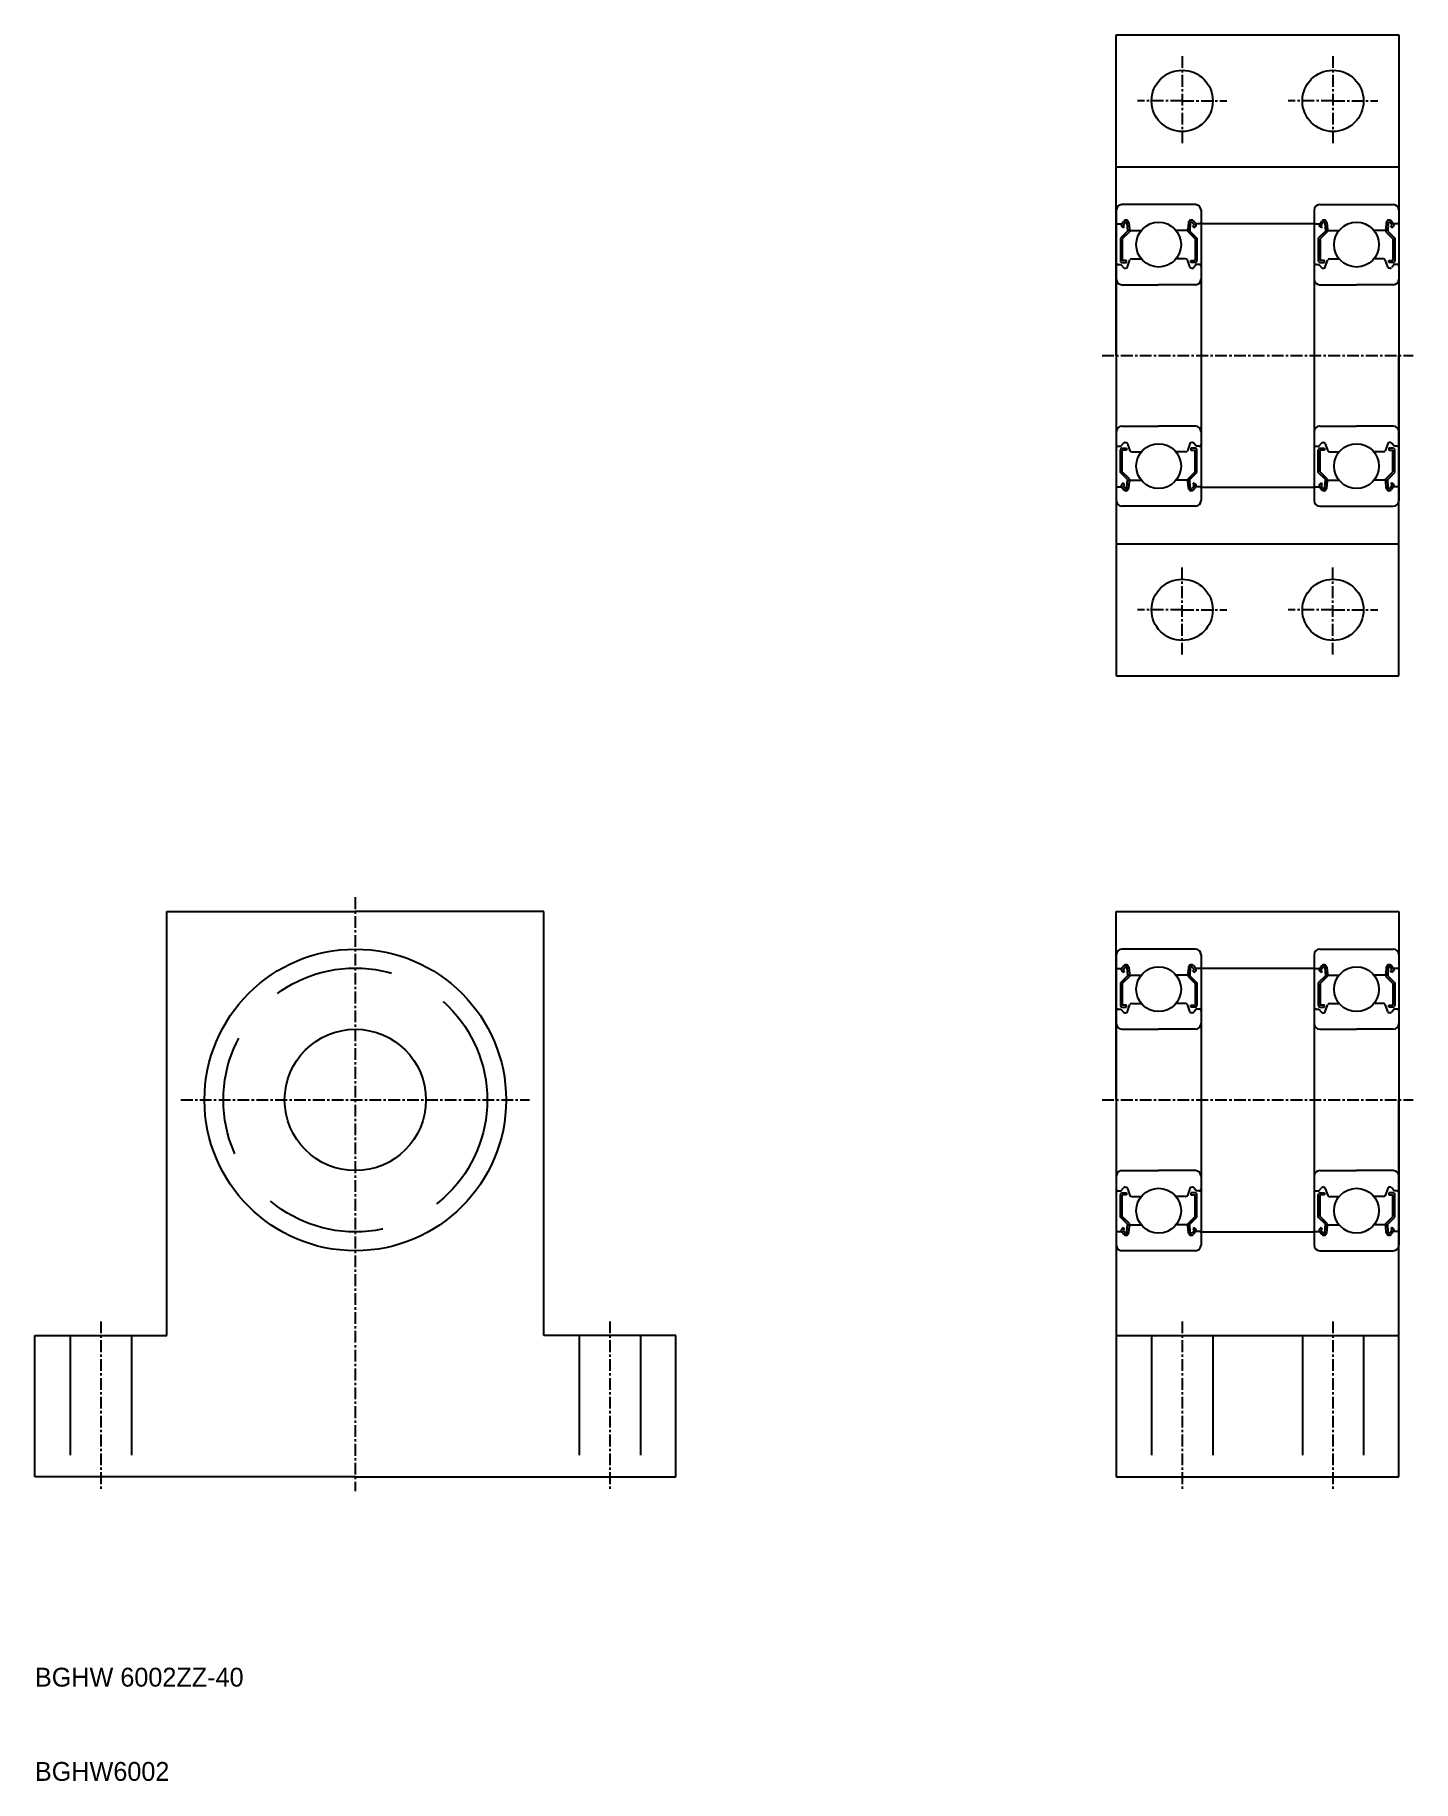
# Model space of a CAD drawing. Extents: x 97 to 244, y 77 to 263.
import ezdxf

# ---------------------------------------------------------------- set-up
doc = ezdxf.new("R2010")
doc.units = 0
doc.linetypes.add('CENTER', pattern=[2, 1.25, -0.25, 0.25, -0.25])
doc.linetypes.add('DASHED', pattern=[19.05, 12.7, -6.35])
doc.layers.get('0').update_dxf_attribs({"linetype": 'CONTINUOUS'})
doc.layers.add('CENTER', color=1, linetype='CENTER')

msp = doc.modelspace()

# ---------------------------------------------------------------- linework, layer by layer
for p, q in [((212.19, 228.55), (212.19, 262.55)), ((212.19, 262.55), (242.19, 262.55)), ((242.19, 262.55), (242.19, 228.55)), ((212.19, 248.55), (242.19, 248.55)), ((216.69, 244.55), (212.79, 244.55)), ((220.59, 244.55), (216.69, 244.55)), ((233.79, 244.55), (237.69, 244.55)), ((237.69, 244.55), (241.59, 244.55)), ((212.19, 243.95), (212.19, 213.15)), ((212.75, 242.5), (213, 242.8)), ((220.63, 242.5), (220.38, 242.8)), ((221.19, 243.95), (221.19, 213.15)), ((233.19, 243.95), (233.19, 213.15)), ((233.75, 242.5), (234, 242.8)), ((241.63, 242.5), (241.38, 242.8)), ((242.19, 243.95), (242.19, 213.15)), ((212.29, 242.5), (212.75, 242.5)), ((213.38, 241.73), (212.63, 240.98)), ((212.63, 240.98), (212.63, 238.6)), ((212.93, 242.09), (212.78, 242.22)), ((213.58, 241.65), (212.83, 240.9)), ((212.83, 240.9), (212.83, 238.6)), ((212.91, 242.37), (213.16, 242.67)), ((213.06, 242.24), (212.91, 242.37)), ((212.93, 242.09), (213.06, 242.24)), ((213.33, 242.61), (213.38, 241.73)), ((213.53, 242.63), (213.6, 241.89)), ((213.58, 242.12), (213.58, 241.65)), ((213.69, 241.8), (214.84, 241.8)), ((219.69, 241.8), (218.54, 241.8)), ((219.85, 242.63), (219.79, 241.89)), ((219.81, 242.12), (219.81, 241.65)), ((219.81, 241.65), (220.56, 240.9)), ((220.05, 242.61), (220.01, 241.73)), ((220.01, 241.73), (220.76, 240.98)), ((220.48, 242.37), (220.23, 242.67)), ((220.33, 242.24), (220.48, 242.37)), ((220.45, 242.09), (220.33, 242.24)), ((220.45, 242.09), (220.61, 242.22)), ((220.56, 240.9), (220.56, 238.6)), ((221.09, 242.5), (220.63, 242.5)), ((220.76, 240.98), (220.76, 238.6)), ((233.29, 242.5), (233.75, 242.5)), ((234.38, 241.73), (233.63, 240.98)), ((233.63, 240.98), (233.63, 238.6)), ((233.93, 242.09), (233.78, 242.22)), ((234.58, 241.65), (233.83, 240.9)), ((233.83, 240.9), (233.83, 238.6)), ((233.91, 242.37), (234.16, 242.67)), ((234.06, 242.24), (233.91, 242.37)), ((233.93, 242.09), (234.06, 242.24)), ((234.33, 242.61), (234.38, 241.73)), ((234.53, 242.63), (234.6, 241.89)), ((234.58, 242.12), (234.58, 241.65)), ((234.69, 241.8), (235.84, 241.8)), ((240.69, 241.8), (239.54, 241.8)), ((240.85, 242.63), (240.79, 241.89)), ((240.81, 242.12), (240.81, 241.65)), ((240.81, 241.65), (241.56, 240.9)), ((241.05, 242.61), (241.01, 241.73)), ((241.01, 241.73), (241.76, 240.98)), ((241.48, 242.37), (241.23, 242.67)), ((241.33, 242.24), (241.48, 242.37)), ((241.45, 242.09), (241.33, 242.24)), ((241.45, 242.09), (241.61, 242.22)), ((241.56, 240.9), (241.56, 238.6)), ((242.09, 242.5), (241.63, 242.5)), ((241.76, 240.98), (241.76, 238.6)), ((212.39, 238.2), (212.69, 238.2)), ((212.69, 238.2), (212.97, 237.87)), ((213.28, 238.6), (212.83, 238.6)), ((212.83, 238.4), (213.28, 238.4)), ((213.12, 237.8), (213.19, 237.8)), ((213.28, 238.4), (213.28, 238.6)), ((213.37, 237.93), (213.64, 238.67)), ((213.83, 238.8), (214.84, 238.8)), ((219.55, 238.8), (218.54, 238.8)), ((220.01, 237.93), (219.74, 238.67)), ((220.11, 238.4), (220.11, 238.6)), ((220.11, 238.6), (220.56, 238.6)), ((220.56, 238.4), (220.11, 238.4)), ((220.26, 237.8), (220.2, 237.8)), ((220.69, 238.2), (220.42, 237.87)), ((220.99, 238.2), (220.69, 238.2)), ((233.39, 238.2), (233.69, 238.2)), ((233.69, 238.2), (233.97, 237.87)), ((234.28, 238.6), (233.83, 238.6)), ((233.83, 238.4), (234.28, 238.4)), ((234.12, 237.8), (234.19, 237.8)), ((234.28, 238.4), (234.28, 238.6)), ((234.37, 237.93), (234.64, 238.67)), ((234.83, 238.8), (235.84, 238.8)), ((240.55, 238.8), (239.54, 238.8)), ((241.01, 237.93), (240.74, 238.67)), ((241.11, 238.6), (241.56, 238.6)), ((241.11, 238.4), (241.11, 238.6)), ((241.56, 238.4), (241.11, 238.4)), ((241.26, 237.8), (241.2, 237.8)), ((241.69, 238.2), (241.42, 237.87)), ((241.99, 238.2), (241.69, 238.2)), ((212.79, 236.05), (216.69, 236.05)), ((220.59, 236.05), (216.69, 236.05)), ((233.79, 236.05), (237.69, 236.05)), ((241.59, 236.05), (237.69, 236.05)), ((212.19, 228.55), (212.19, 194.55)), ((242.19, 194.55), (242.19, 228.55)), ((212.79, 221.05), (216.69, 221.05)), ((213.77, 221.05), (213.77, 221.05)), ((214.74, 221.05), (214.74, 221.05)), ((220.59, 221.05), (216.69, 221.05)), ((233.79, 221.05), (237.69, 221.05)), ((241.59, 221.05), (237.69, 221.05)), ((239.64, 221.05), (239.64, 221.05)), ((240.62, 221.05), (240.62, 221.05)), ((212.39, 218.9), (212.69, 218.9)), ((212.69, 218.9), (212.97, 219.23)), ((212.83, 218.7), (213.28, 218.7)), ((213.12, 219.3), (213.19, 219.3)), ((213.28, 218.7), (213.28, 218.5)), ((213.37, 219.17), (213.64, 218.43)), ((220.01, 219.17), (219.74, 218.43)), ((220.56, 218.7), (220.11, 218.7)), ((220.11, 218.7), (220.11, 218.5)), ((220.26, 219.3), (220.2, 219.3)), ((220.69, 218.9), (220.42, 219.23)), ((220.99, 218.9), (220.69, 218.9)), ((233.39, 218.9), (233.69, 218.9)), ((233.69, 218.9), (233.97, 219.23)), ((233.83, 218.7), (234.28, 218.7)), ((234.12, 219.3), (234.19, 219.3)), ((234.28, 218.7), (234.28, 218.5)), ((234.37, 219.17), (234.64, 218.43)), ((241.01, 219.17), (240.74, 218.43)), ((241.11, 218.7), (241.11, 218.5)), ((241.56, 218.7), (241.11, 218.7)), ((241.26, 219.3), (241.2, 219.3)), ((241.69, 218.9), (241.42, 219.23)), ((241.99, 218.9), (241.69, 218.9)), ((212.63, 216.12), (212.63, 218.5)), ((213.28, 218.5), (212.83, 218.5)), ((212.83, 216.2), (212.83, 218.5)), ((213.83, 218.3), (214.84, 218.3)), ((219.55, 218.3), (218.54, 218.3)), ((220.11, 218.5), (220.56, 218.5)), ((220.56, 216.2), (220.56, 218.5)), ((220.76, 216.12), (220.76, 218.5)), ((233.63, 216.12), (233.63, 218.5)), ((234.28, 218.5), (233.83, 218.5)), ((233.83, 216.2), (233.83, 218.5)), ((234.83, 218.3), (235.84, 218.3)), ((240.55, 218.3), (239.54, 218.3)), ((241.11, 218.5), (241.56, 218.5)), ((241.56, 216.2), (241.56, 218.5)), ((241.76, 216.12), (241.76, 218.5)), ((213.38, 215.37), (212.63, 216.12)), ((212.93, 215.01), (212.78, 214.88)), ((213.58, 215.45), (212.83, 216.2)), ((212.93, 215.01), (213.06, 214.86)), ((213.33, 214.49), (213.38, 215.37)), ((213.53, 214.47), (213.6, 215.21)), ((213.58, 214.98), (213.58, 215.45)), ((213.69, 215.3), (214.84, 215.3)), ((219.69, 215.3), (218.54, 215.3)), ((219.85, 214.47), (219.79, 215.21)), ((219.81, 215.45), (220.56, 216.2)), ((219.81, 214.98), (219.81, 215.45)), ((220.01, 215.37), (220.76, 216.12)), ((220.05, 214.49), (220.01, 215.37)), ((220.45, 215.01), (220.33, 214.86)), ((220.45, 215.01), (220.61, 214.88)), ((234.38, 215.37), (233.63, 216.12)), ((233.93, 215.01), (233.78, 214.88)), ((234.58, 215.45), (233.83, 216.2)), ((233.93, 215.01), (234.06, 214.86)), ((234.33, 214.49), (234.38, 215.37)), ((234.53, 214.47), (234.6, 215.21)), ((234.58, 214.98), (234.58, 215.45)), ((234.69, 215.3), (235.84, 215.3)), ((240.69, 215.3), (239.54, 215.3)), ((240.85, 214.47), (240.79, 215.21)), ((240.81, 215.45), (241.56, 216.2)), ((240.81, 214.98), (240.81, 215.45)), ((241.01, 215.37), (241.76, 216.12)), ((241.05, 214.49), (241.01, 215.37)), ((241.45, 215.01), (241.33, 214.86)), ((241.45, 215.01), (241.61, 214.88)), ((212.29, 214.6), (212.75, 214.6)), ((212.75, 214.6), (213, 214.3)), ((213.06, 214.86), (212.91, 214.73)), ((212.91, 214.73), (213.16, 214.43)), ((220.48, 214.73), (220.23, 214.43)), ((220.33, 214.86), (220.48, 214.73)), ((220.63, 214.6), (220.38, 214.3)), ((221.09, 214.6), (220.63, 214.6)), ((233.29, 214.6), (233.75, 214.6)), ((233.75, 214.6), (234, 214.3)), ((234.06, 214.86), (233.91, 214.73)), ((233.91, 214.73), (234.16, 214.43)), ((241.48, 214.73), (241.23, 214.43)), ((241.33, 214.86), (241.48, 214.73)), ((241.63, 214.6), (241.38, 214.3)), ((242.09, 214.6), (241.63, 214.6)), ((216.69, 212.55), (212.79, 212.55)), ((220.59, 212.55), (216.69, 212.55)), ((233.79, 212.55), (237.69, 212.55)), ((237.69, 212.55), (241.59, 212.55)), ((212.19, 208.55), (242.19, 208.55)), ((212.19, 194.55), (242.19, 194.55)), ((111.44, 124.55), (111.44, 169.55)), ((111.44, 169.55), (131.44, 169.55)), ((151.44, 169.55), (131.44, 169.55)), ((151.44, 124.55), (151.44, 169.55)), ((212.19, 169.55), (242.19, 169.55)), ((212.19, 149.55), (212.19, 169.55)), ((242.19, 169.55), (242.19, 149.55)), ((212.19, 164.95), (212.19, 134.15)), ((216.69, 165.55), (212.79, 165.55)), ((220.59, 165.55), (216.69, 165.55)), ((221.19, 164.95), (221.19, 134.15)), ((233.19, 164.95), (233.19, 134.15)), ((233.79, 165.55), (237.69, 165.55)), ((237.69, 165.55), (241.59, 165.55)), ((242.19, 164.95), (242.19, 134.15)), ((212.29, 163.5), (212.75, 163.5)), ((212.75, 163.5), (213, 163.8)), ((212.93, 163.09), (212.78, 163.22)), ((212.91, 163.37), (213.16, 163.67)), ((213.06, 163.24), (212.91, 163.37)), ((212.93, 163.09), (213.06, 163.24)), ((213.33, 163.61), (213.38, 162.73)), ((213.53, 163.63), (213.6, 162.89)), ((213.58, 163.12), (213.58, 162.65)), ((219.85, 163.63), (219.79, 162.89)), ((219.81, 163.12), (219.81, 162.65)), ((220.05, 163.61), (220.01, 162.73)), ((220.48, 163.37), (220.23, 163.67)), ((220.33, 163.24), (220.48, 163.37)), ((220.45, 163.09), (220.33, 163.24)), ((220.63, 163.5), (220.38, 163.8)), ((220.45, 163.09), (220.61, 163.22)), ((221.09, 163.5), (220.63, 163.5)), ((233.29, 163.5), (233.75, 163.5)), ((233.75, 163.5), (234, 163.8)), ((233.93, 163.09), (233.78, 163.22)), ((233.91, 163.37), (234.16, 163.67)), ((234.06, 163.24), (233.91, 163.37)), ((233.93, 163.09), (234.06, 163.24)), ((234.33, 163.61), (234.38, 162.73)), ((234.53, 163.63), (234.6, 162.89)), ((234.58, 163.12), (234.58, 162.65)), ((240.85, 163.63), (240.79, 162.89)), ((240.81, 163.12), (240.81, 162.65)), ((241.05, 163.61), (241.01, 162.73)), ((241.48, 163.37), (241.23, 163.67)), ((241.33, 163.24), (241.48, 163.37)), ((241.45, 163.09), (241.33, 163.24)), ((241.63, 163.5), (241.38, 163.8)), ((241.45, 163.09), (241.61, 163.22)), ((242.09, 163.5), (241.63, 163.5)), ((213.38, 162.73), (212.63, 161.98)), ((212.63, 161.98), (212.63, 159.6)), ((213.58, 162.65), (212.83, 161.9)), ((212.83, 161.9), (212.83, 159.6)), ((213.69, 162.8), (214.84, 162.8)), ((219.69, 162.8), (218.54, 162.8)), ((219.81, 162.65), (220.56, 161.9)), ((220.01, 162.73), (220.76, 161.98)), ((220.56, 161.9), (220.56, 159.6)), ((220.76, 161.98), (220.76, 159.6)), ((234.38, 162.73), (233.63, 161.98)), ((233.63, 161.98), (233.63, 159.6)), ((234.58, 162.65), (233.83, 161.9)), ((233.83, 161.9), (233.83, 159.6)), ((234.69, 162.8), (235.84, 162.8)), ((240.69, 162.8), (239.54, 162.8)), ((240.81, 162.65), (241.56, 161.9)), ((241.01, 162.73), (241.76, 161.98)), ((241.56, 161.9), (241.56, 159.6)), ((241.76, 161.98), (241.76, 159.6)), ((213.28, 159.6), (212.83, 159.6)), ((212.83, 159.4), (213.28, 159.4)), ((213.28, 159.4), (213.28, 159.6)), ((213.37, 158.93), (213.64, 159.67)), ((213.83, 159.8), (214.84, 159.8)), ((219.55, 159.8), (218.54, 159.8)), ((220.01, 158.93), (219.74, 159.67)), ((220.11, 159.4), (220.11, 159.6)), ((220.11, 159.6), (220.56, 159.6)), ((220.56, 159.4), (220.11, 159.4)), ((234.28, 159.6), (233.83, 159.6)), ((233.83, 159.4), (234.28, 159.4)), ((234.28, 159.4), (234.28, 159.6)), ((234.37, 158.93), (234.64, 159.67)), ((234.83, 159.8), (235.84, 159.8)), ((240.55, 159.8), (239.54, 159.8)), ((241.01, 158.93), (240.74, 159.67)), ((241.11, 159.6), (241.56, 159.6)), ((241.11, 159.4), (241.11, 159.6)), ((241.56, 159.4), (241.11, 159.4)), ((212.39, 159.2), (212.69, 159.2)), ((212.69, 159.2), (212.97, 158.87)), ((213.12, 158.8), (213.19, 158.8)), ((220.26, 158.8), (220.2, 158.8)), ((220.69, 159.2), (220.42, 158.87)), ((220.99, 159.2), (220.69, 159.2)), ((233.39, 159.2), (233.69, 159.2)), ((233.69, 159.2), (233.97, 158.87)), ((234.12, 158.8), (234.19, 158.8)), ((241.26, 158.8), (241.2, 158.8)), ((241.69, 159.2), (241.42, 158.87)), ((241.99, 159.2), (241.69, 159.2)), ((212.79, 157.05), (216.69, 157.05)), ((220.59, 157.05), (216.69, 157.05)), ((233.79, 157.05), (237.69, 157.05)), ((241.59, 157.05), (237.69, 157.05)), ((212.19, 149.55), (212.19, 109.55)), ((242.19, 109.55), (242.19, 149.55)), ((212.79, 142.05), (216.69, 142.05)), ((213.77, 142.05), (213.77, 142.05)), ((214.74, 142.05), (214.74, 142.05)), ((220.59, 142.05), (216.69, 142.05)), ((233.79, 142.05), (237.69, 142.05)), ((241.59, 142.05), (237.69, 142.05)), ((239.64, 142.05), (239.64, 142.05)), ((240.62, 142.05), (240.62, 142.05)), ((212.39, 139.9), (212.69, 139.9)), ((212.63, 137.12), (212.63, 139.5)), ((212.69, 139.9), (212.97, 140.23)), ((212.83, 139.7), (213.28, 139.7)), ((213.28, 139.5), (212.83, 139.5)), ((212.83, 137.2), (212.83, 139.5)), ((213.12, 140.3), (213.19, 140.3)), ((213.28, 139.7), (213.28, 139.5)), ((213.37, 140.17), (213.64, 139.43)), ((213.83, 139.3), (214.84, 139.3)), ((219.55, 139.3), (218.54, 139.3)), ((220.01, 140.17), (219.74, 139.43)), ((220.56, 139.7), (220.11, 139.7)), ((220.11, 139.7), (220.11, 139.5)), ((220.11, 139.5), (220.56, 139.5)), ((220.26, 140.3), (220.2, 140.3)), ((220.69, 139.9), (220.42, 140.23)), ((220.56, 137.2), (220.56, 139.5)), ((220.99, 139.9), (220.69, 139.9)), ((220.76, 137.12), (220.76, 139.5)), ((233.39, 139.9), (233.69, 139.9)), ((233.63, 137.12), (233.63, 139.5)), ((233.69, 139.9), (233.97, 140.23)), ((233.83, 139.7), (234.28, 139.7)), ((233.83, 137.2), (233.83, 139.5)), ((234.28, 139.5), (233.83, 139.5)), ((234.12, 140.3), (234.19, 140.3)), ((234.28, 139.7), (234.28, 139.5)), ((234.37, 140.17), (234.64, 139.43)), ((234.83, 139.3), (235.84, 139.3)), ((240.55, 139.3), (239.54, 139.3)), ((241.01, 140.17), (240.74, 139.43)), ((241.11, 139.7), (241.11, 139.5)), ((241.56, 139.7), (241.11, 139.7)), ((241.11, 139.5), (241.56, 139.5)), ((241.26, 140.3), (241.2, 140.3)), ((241.69, 139.9), (241.42, 140.23)), ((241.56, 137.2), (241.56, 139.5)), ((241.99, 139.9), (241.69, 139.9)), ((241.76, 137.12), (241.76, 139.5)), ((213.38, 136.37), (212.63, 137.12)), ((213.58, 136.45), (212.83, 137.2)), ((219.81, 136.45), (220.56, 137.2)), ((220.01, 136.37), (220.76, 137.12)), ((234.38, 136.37), (233.63, 137.12)), ((234.58, 136.45), (233.83, 137.2)), ((240.81, 136.45), (241.56, 137.2)), ((241.01, 136.37), (241.76, 137.12)), ((212.29, 135.6), (212.75, 135.6)), ((212.75, 135.6), (213, 135.3)), ((212.93, 136.01), (212.78, 135.88)), ((213.06, 135.86), (212.91, 135.73)), ((212.91, 135.73), (213.16, 135.43)), ((212.93, 136.01), (213.06, 135.86)), ((213.33, 135.49), (213.38, 136.37)), ((213.53, 135.47), (213.6, 136.21)), ((213.58, 135.98), (213.58, 136.45)), ((213.69, 136.3), (214.84, 136.3)), ((219.69, 136.3), (218.54, 136.3)), ((219.85, 135.47), (219.79, 136.21)), ((219.81, 135.98), (219.81, 136.45)), ((220.05, 135.49), (220.01, 136.37)), ((220.48, 135.73), (220.23, 135.43)), ((220.45, 136.01), (220.33, 135.86)), ((220.33, 135.86), (220.48, 135.73)), ((220.63, 135.6), (220.38, 135.3)), ((220.45, 136.01), (220.61, 135.88)), ((221.09, 135.6), (220.63, 135.6)), ((233.29, 135.6), (233.75, 135.6)), ((233.75, 135.6), (234, 135.3)), ((233.93, 136.01), (233.78, 135.88)), ((234.06, 135.86), (233.91, 135.73)), ((233.91, 135.73), (234.16, 135.43)), ((233.93, 136.01), (234.06, 135.86)), ((234.33, 135.49), (234.38, 136.37)), ((234.53, 135.47), (234.6, 136.21)), ((234.58, 135.98), (234.58, 136.45)), ((234.69, 136.3), (235.84, 136.3)), ((240.69, 136.3), (239.54, 136.3)), ((240.85, 135.47), (240.79, 136.21)), ((240.81, 135.98), (240.81, 136.45)), ((241.05, 135.49), (241.01, 136.37)), ((241.48, 135.73), (241.23, 135.43)), ((241.45, 136.01), (241.33, 135.86)), ((241.33, 135.86), (241.48, 135.73)), ((241.63, 135.6), (241.38, 135.3)), ((241.45, 136.01), (241.61, 135.88)), ((242.09, 135.6), (241.63, 135.6)), ((216.69, 133.55), (212.79, 133.55)), ((220.59, 133.55), (216.69, 133.55)), ((233.79, 133.55), (237.69, 133.55)), ((237.69, 133.55), (241.59, 133.55)), ((97.44, 109.55), (97.44, 124.55)), ((97.44, 124.55), (111.44, 124.55)), ((165.44, 124.55), (151.44, 124.55)), ((165.44, 109.55), (165.44, 124.55)), ((212.19, 124.55), (242.19, 124.55)), ((131.44, 109.55), (97.44, 109.55)), ((131.44, 109.55), (165.44, 109.55)), ((212.19, 109.55), (242.19, 109.55))]:
    msp.add_line(p, q)
at = {"color": 7, "linetype": 'CONTINUOUS'}
for p, q in [((221.19, 242.55), (233.19, 242.55)), ((221.19, 214.55), (233.19, 214.55)), ((221.19, 163.55), (233.19, 163.55)), ((221.19, 135.55), (233.19, 135.55))]:
    msp.add_line(p, q, dxfattribs=at)
at = {"color": 3, "linetype": 'DASHED'}
for p, q in [((101.19, 124.55), (101.19, 109.55)), ((107.69, 124.55), (107.69, 109.55)), ((155.19, 124.55), (155.19, 109.55)), ((161.69, 124.55), (161.69, 109.55)), ((215.94, 124.55), (215.94, 109.55)), ((222.44, 124.55), (222.44, 109.55)), ((231.94, 124.55), (231.94, 109.55)), ((238.44, 124.55), (238.44, 109.55))]:
    msp.add_line(p, q, dxfattribs=at)
for centre, radius in [((219.19, 255.55), 3.25), ((235.19, 255.55), 3.25), ((216.69, 240.3), 2.38), ((237.69, 240.3), 2.38), ((216.69, 216.8), 2.38), ((237.69, 216.8), 2.38), ((219.19, 201.55), 3.25), ((235.19, 201.55), 3.25), ((131.44, 149.55), 16), ((216.69, 161.3), 2.38), ((237.69, 161.3), 2.38), ((131.44, 149.55), 7.5), ((216.69, 137.8), 2.38), ((237.69, 137.8), 2.38)]:
    msp.add_circle(centre, radius)
msp.add_circle((131.44, 149.55), 14, dxfattribs=at)
for centre, radius, start, end in [((212.79, 243.95), 0.6, 90, 180), ((220.59, 243.95), 0.6, 0, 90), ((233.79, 243.95), 0.6, 90, 180), ((241.59, 243.95), 0.6, 0, 90), ((213.23, 242.6), 0.3, 4.9968, 140.0002), ((213.23, 242.6), 0.1, 2.8198, 140.0033), ((220.15, 242.6), 0.3, 39.9998, 175.0032), ((220.15, 242.6), 0.1, 39.9967, 177.1802), ((234.23, 242.6), 0.3, 4.9968, 140.0002), ((234.23, 242.6), 0.1, 2.8198, 140.0033), ((241.15, 242.6), 0.3, 39.9998, 175.0032), ((241.15, 242.6), 0.1, 39.9967, 177.1802), ((212.29, 242.6), 0.1, 180, 270), ((212.91, 242.37), 0.2, 140.0002, 230.0848), ((213.69, 241.9), 0.1, 184.9968, 269.9995), ((219.69, 241.9), 0.1, 270.0005, 355.0032), ((220.48, 242.37), 0.2, 309.9152, 39.9998), ((221.09, 242.6), 0.1, 270, 0), ((233.29, 242.6), 0.1, 180, 270), ((233.91, 242.37), 0.2, 140.0002, 230.0848), ((234.69, 241.9), 0.1, 184.9968, 269.9995), ((240.69, 241.9), 0.1, 270.0005, 355.0032), ((241.48, 242.37), 0.2, 309.9152, 39.9998), ((242.09, 242.6), 0.1, 270, 0), ((212.39, 238), 0.2, 90, 180), ((212.83, 238.6), 0.2, 180, 270), ((213.12, 238), 0.2, 219.9962, 270), ((213.19, 238), 0.2, 270, 339.9919), ((213.83, 238.6), 0.2, 90, 159.9919), ((219.55, 238.6), 0.2, 20.0081, 90), ((220.2, 238), 0.2, 200.0081, 270), ((220.26, 238), 0.2, 270, 320.0038), ((220.56, 238.6), 0.2, 270, 0), ((220.99, 238), 0.2, 0, 90), ((233.39, 238), 0.2, 90, 180), ((233.83, 238.6), 0.2, 180, 270), ((234.12, 238), 0.2, 219.9962, 270), ((234.19, 238), 0.2, 270, 339.9919), ((234.83, 238.6), 0.2, 90, 159.9919), ((240.55, 238.6), 0.2, 20.0081, 90), ((241.2, 238), 0.2, 200.0081, 270), ((241.26, 238), 0.2, 270, 320.0038), ((241.56, 238.6), 0.2, 270, 0), ((241.99, 238), 0.2, 0, 90), ((212.79, 236.65), 0.6, 180, 270), ((220.59, 236.65), 0.6, 270, 0), ((233.79, 236.65), 0.6, 180, 270), ((241.59, 236.65), 0.6, 270, 0), ((212.79, 220.45), 0.6, 90, 180), ((220.59, 220.45), 0.6, 0, 90), ((233.79, 220.45), 0.6, 90, 180), ((241.59, 220.45), 0.6, 0, 90), ((212.39, 219.1), 0.2, 180, 270), ((212.83, 218.5), 0.2, 90, 180), ((213.12, 219.1), 0.2, 90, 140.0038), ((213.19, 219.1), 0.2, 20.0081, 90), ((220.2, 219.1), 0.2, 90, 159.9919), ((220.26, 219.1), 0.2, 39.9962, 90), ((220.56, 218.5), 0.2, 0, 90), ((220.99, 219.1), 0.2, 270, 0), ((233.39, 219.1), 0.2, 180, 270), ((233.83, 218.5), 0.2, 90, 180), ((234.12, 219.1), 0.2, 90, 140.0038), ((234.19, 219.1), 0.2, 20.0081, 90), ((241.2, 219.1), 0.2, 90, 159.9919), ((241.26, 219.1), 0.2, 39.9962, 90), ((241.56, 218.5), 0.2, 0, 90), ((241.99, 219.1), 0.2, 270, 0), ((213.83, 218.5), 0.2, 200.0081, 270), ((219.55, 218.5), 0.2, 270, 339.9919), ((234.83, 218.5), 0.2, 200.0081, 270), ((240.55, 218.5), 0.2, 270, 339.9919), ((213.69, 215.2), 0.1, 90.0005, 175.0032), ((219.69, 215.2), 0.1, 4.9968, 89.9995), ((234.69, 215.2), 0.1, 90.0005, 175.0032), ((240.69, 215.2), 0.1, 4.9968, 89.9995), ((212.29, 214.5), 0.1, 90, 180), ((212.79, 213.15), 0.6, 180, 270), ((212.91, 214.73), 0.2, 129.9152, 219.9998), ((213.23, 214.49), 0.3, 219.9998, 355.0032), ((213.23, 214.49), 0.1, 219.9967, 357.1802), ((220.15, 214.49), 0.3, 184.9968, 320.0002), ((220.15, 214.49), 0.1, 182.8198, 320.0033), ((220.59, 213.15), 0.6, 270, 0), ((220.48, 214.73), 0.2, 320.0002, 50.0848), ((221.09, 214.5), 0.1, 0, 90), ((233.29, 214.5), 0.1, 90, 180), ((233.79, 213.15), 0.6, 180, 270), ((233.91, 214.73), 0.2, 129.9152, 219.9998), ((234.23, 214.49), 0.3, 219.9998, 355.0032), ((234.23, 214.49), 0.1, 219.9967, 357.1802), ((241.15, 214.49), 0.3, 184.9968, 320.0002), ((241.15, 214.49), 0.1, 182.8198, 320.0033), ((241.59, 213.15), 0.6, 270, 0), ((241.48, 214.73), 0.2, 320.0002, 50.0848), ((242.09, 214.5), 0.1, 0, 90), ((212.79, 164.95), 0.6, 90, 180), ((220.59, 164.95), 0.6, 0, 90), ((233.79, 164.95), 0.6, 90, 180), ((241.59, 164.95), 0.6, 0, 90), ((212.29, 163.6), 0.1, 180, 270), ((212.91, 163.37), 0.2, 140.0002, 230.0848), ((213.23, 163.6), 0.3, 4.9968, 140.0002), ((213.23, 163.6), 0.1, 2.8198, 140.0033), ((220.15, 163.6), 0.3, 39.9998, 175.0032), ((220.15, 163.6), 0.1, 39.9967, 177.1802), ((220.48, 163.37), 0.2, 309.9152, 39.9998), ((221.09, 163.6), 0.1, 270, 0), ((233.29, 163.6), 0.1, 180, 270), ((233.91, 163.37), 0.2, 140.0002, 230.0848), ((234.23, 163.6), 0.3, 4.9968, 140.0002), ((234.23, 163.6), 0.1, 2.8198, 140.0033), ((241.15, 163.6), 0.3, 39.9998, 175.0032), ((241.15, 163.6), 0.1, 39.9967, 177.1802), ((241.48, 163.37), 0.2, 309.9152, 39.9998), ((242.09, 163.6), 0.1, 270, 0), ((213.69, 162.9), 0.1, 184.9968, 269.9995), ((219.69, 162.9), 0.1, 270.0005, 355.0032), ((234.69, 162.9), 0.1, 184.9968, 269.9995), ((240.69, 162.9), 0.1, 270.0005, 355.0032), ((212.83, 159.6), 0.2, 180, 270), ((213.83, 159.6), 0.2, 90, 159.9919), ((219.55, 159.6), 0.2, 20.0081, 90), ((220.56, 159.6), 0.2, 270, 0), ((233.83, 159.6), 0.2, 180, 270), ((234.83, 159.6), 0.2, 90, 159.9919), ((240.55, 159.6), 0.2, 20.0081, 90), ((241.56, 159.6), 0.2, 270, 0), ((212.39, 159), 0.2, 90, 180), ((212.79, 157.65), 0.6, 180, 270), ((213.12, 159), 0.2, 219.9962, 270), ((213.19, 159), 0.2, 270, 339.9919), ((220.2, 159), 0.2, 200.0081, 270), ((220.26, 159), 0.2, 270, 320.0038), ((220.59, 157.65), 0.6, 270, 0), ((220.99, 159), 0.2, 0, 90), ((233.39, 159), 0.2, 90, 180), ((233.79, 157.65), 0.6, 180, 270), ((234.12, 159), 0.2, 219.9962, 270), ((234.19, 159), 0.2, 270, 339.9919), ((241.2, 159), 0.2, 200.0081, 270), ((241.26, 159), 0.2, 270, 320.0038), ((241.59, 157.65), 0.6, 270, 0), ((241.99, 159), 0.2, 0, 90), ((212.79, 141.45), 0.6, 90, 180), ((220.59, 141.45), 0.6, 0, 90), ((233.79, 141.45), 0.6, 90, 180), ((241.59, 141.45), 0.6, 0, 90), ((212.39, 140.1), 0.2, 180, 270), ((212.83, 139.5), 0.2, 90, 180), ((213.12, 140.1), 0.2, 90, 140.0038), ((213.19, 140.1), 0.2, 20.0081, 90), ((213.83, 139.5), 0.2, 200.0081, 270), ((219.55, 139.5), 0.2, 270, 339.9919), ((220.2, 140.1), 0.2, 90, 159.9919), ((220.26, 140.1), 0.2, 39.9962, 90), ((220.56, 139.5), 0.2, 0, 90), ((220.99, 140.1), 0.2, 270, 0), ((233.39, 140.1), 0.2, 180, 270), ((233.83, 139.5), 0.2, 90, 180), ((234.12, 140.1), 0.2, 90, 140.0038), ((234.19, 140.1), 0.2, 20.0081, 90), ((234.83, 139.5), 0.2, 200.0081, 270), ((240.55, 139.5), 0.2, 270, 339.9919), ((241.2, 140.1), 0.2, 90, 159.9919), ((241.26, 140.1), 0.2, 39.9962, 90), ((241.56, 139.5), 0.2, 0, 90), ((241.99, 140.1), 0.2, 270, 0), ((212.29, 135.5), 0.1, 90, 180), ((212.91, 135.73), 0.2, 129.9152, 219.9998), ((213.23, 135.49), 0.3, 219.9998, 355.0032), ((213.23, 135.49), 0.1, 219.9967, 357.1802), ((213.69, 136.2), 0.1, 90.0005, 175.0032), ((219.69, 136.2), 0.1, 4.9968, 89.9995), ((220.15, 135.49), 0.3, 184.9968, 320.0002), ((220.15, 135.49), 0.1, 182.8198, 320.0033), ((220.48, 135.73), 0.2, 320.0002, 50.0848), ((221.09, 135.5), 0.1, 0, 90), ((233.29, 135.5), 0.1, 90, 180), ((233.91, 135.73), 0.2, 129.9152, 219.9998), ((234.23, 135.49), 0.3, 219.9998, 355.0032), ((234.23, 135.49), 0.1, 219.9967, 357.1802), ((234.69, 136.2), 0.1, 90.0005, 175.0032), ((240.69, 136.2), 0.1, 4.9968, 89.9995), ((241.15, 135.49), 0.3, 184.9968, 320.0002), ((241.15, 135.49), 0.1, 182.8198, 320.0033), ((241.48, 135.73), 0.2, 320.0002, 50.0848), ((242.09, 135.5), 0.1, 0, 90), ((212.79, 134.15), 0.6, 180, 270), ((220.59, 134.15), 0.6, 270, 0), ((233.79, 134.15), 0.6, 180, 270), ((241.59, 134.15), 0.6, 270, 0)]:
    msp.add_arc(centre, radius, start, end)
at = {"layer": 'CENTER', "color": 1, "linetype": 'CENTER'}
for p, q in [((219.19, 260.3), (219.19, 250.8)), ((235.19, 260.3), (235.19, 250.8)), ((219.19, 255.55), (214.44, 255.55)), ((219.19, 255.55), (223.94, 255.55)), ((235.19, 255.55), (230.44, 255.55)), ((235.19, 255.55), (239.94, 255.55)), ((210.69, 228.55), (243.69, 228.55)), ((219.19, 196.8), (219.19, 206.3)), ((235.19, 196.8), (235.19, 206.3)), ((219.19, 201.55), (214.44, 201.55)), ((219.19, 201.55), (223.94, 201.55)), ((235.19, 201.55), (230.44, 201.55)), ((235.19, 201.55), (239.94, 201.55)), ((131.44, 171.05), (131.44, 108.05)), ((112.94, 149.55), (149.94, 149.55)), ((210.69, 149.55), (243.69, 149.55)), ((104.44, 126.05), (104.44, 108.05)), ((158.44, 126.05), (158.44, 108.05)), ((219.19, 126.05), (219.19, 108.05)), ((235.19, 126.05), (235.19, 108.05))]:
    msp.add_line(p, q, dxfattribs=at)

# ---------------------------------------------------------------- texts
for s, p in [('BGHW 6002ZZ-40', (97.44, 87.31)), ('BGHW6002', (97.44, 77.31))]:
    msp.add_text(s, height=2).set_placement(p)

doc.saveas('drawing.dxf')
